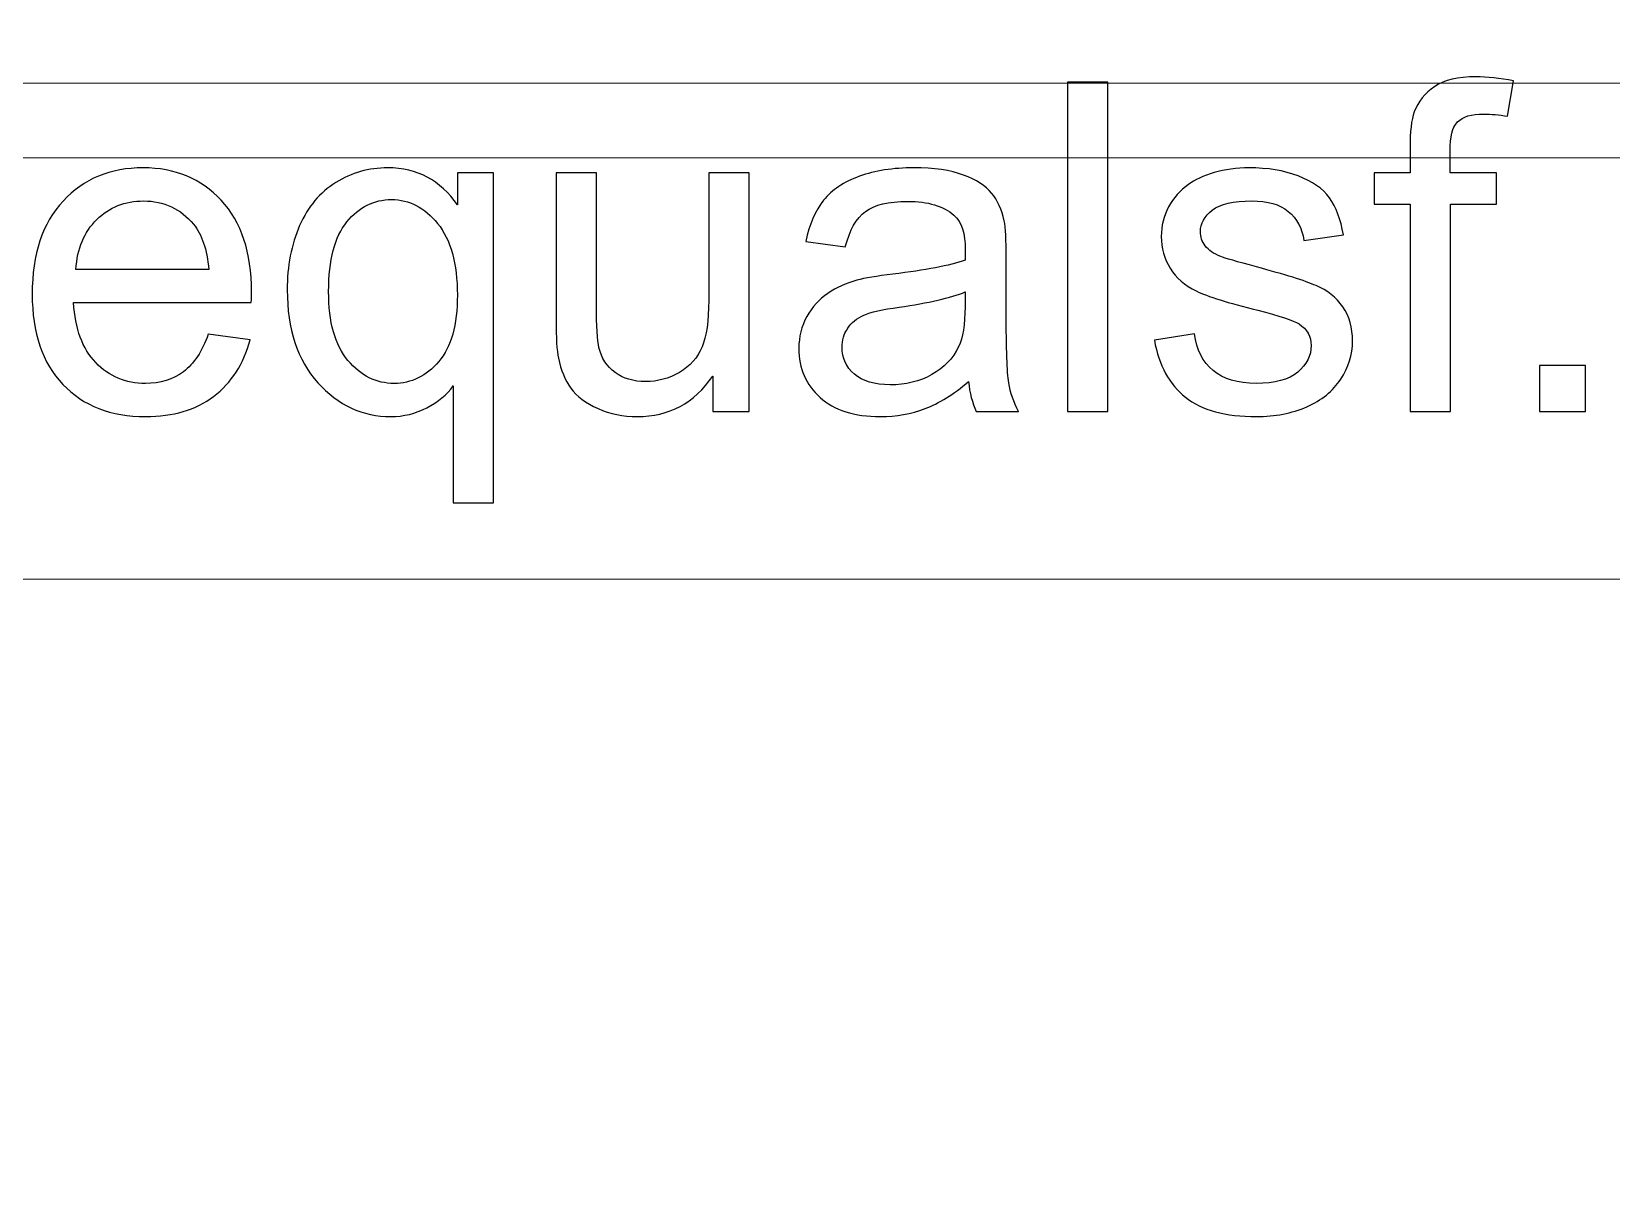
# Model space of a CAD drawing. Header units: centimetres. Extents: x -29.7 to 21.6, y -14.4 to 13.7.
# Drawn here: x -25.608 to -24.443, y -3.909 to -3.047 of the extents above; entities that cross this region are included whole.
import ezdxf

# ---------------------------------------------------------------- set-up
doc = ezdxf.new("R2010")
doc.units = ezdxf.units.CM
doc.header["$MEASUREMENT"] = 0
doc.layers.add('Layer 1', color=7, linetype='Continuous')

msp = doc.modelspace()

# ---------------------------------------------------------------- linework, layer by layer
at = {"layer": 'Layer 1', "color": 1, "lineweight": 9}
for points, knots in [([(-29.70796, -4.44965), (-29.70796, -4.44965), (-29.70796, -0.46166), (-29.70796, -0.46166), (-29.70796, -0.46166), (-29.70796, -0.46166), (-19.73801, -0.46166), (-19.73801, -0.46166), (-19.73801, -0.46166), (-19.73801, -0.46166), (-19.73801, -4.44965), (-19.73801, -4.44965)], [0, 0, 0, 0, 0.25, 0.25, 0.25, 0.25, 0.5, 0.5, 0.5, 0.5, 1, 1, 1, 1]), ([(-22.31589, -3.14012), (-22.31589, -3.14012), (-26.79153, -3.14012), (-26.79153, -3.14012), (-26.79153, -3.14012), (-26.79153, -3.14012), (-26.79153, -2.51611), (-26.79153, -2.51611), (-26.79153, -2.51611), (-26.79153, -2.51611), (-22.31589, -2.51611), (-22.31589, -2.51611), (-22.31589, -2.51611), (-22.31589, -2.51611), (-22.31589, -3.14012), (-22.31589, -3.14012)], [0, 0, 0, 0, 0.2, 0.2, 0.2, 0.2, 0.4, 0.4, 0.4, 0.4, 0.6, 0.6, 0.6, 0.6, 1, 1, 1, 1]), ([(-22.31589, -3.14012), (-22.31589, -3.14012), (-26.79153, -3.14012), (-26.79153, -3.14012), (-26.79153, -3.14012), (-26.79153, -3.14012), (-26.79153, -2.51611), (-26.79153, -2.51611), (-26.79153, -2.51611), (-26.79153, -2.51611), (-22.31589, -2.51611), (-22.31589, -2.51611), (-22.31589, -2.51611), (-22.31589, -2.51611), (-22.31589, -3.14012), (-22.31589, -3.14012)], [0, 0, 0, 0, 0.2, 0.2, 0.2, 0.2, 0.4, 0.4, 0.4, 0.4, 0.6, 0.6, 0.6, 0.6, 1, 1, 1, 1]), ([(-23.73251, -3.45088), (-23.73251, -3.45088), (-25.71402, -3.45088), (-25.71402, -3.45088), (-25.71402, -3.45088), (-25.71402, -3.45088), (-25.71402, -3.08514), (-25.71402, -3.08514), (-25.71402, -3.08514), (-25.71402, -3.08514), (-23.73251, -3.08514), (-23.73251, -3.08514), (-23.73251, -3.08514), (-23.73251, -3.08514), (-23.73251, -3.45088), (-23.73251, -3.45088)], [0, 0, 0, 0, 0.2, 0.2, 0.2, 0.2, 0.4, 0.4, 0.4, 0.4, 0.6, 0.6, 0.6, 0.6, 1, 1, 1, 1]), ([(-23.73251, -3.45088), (-23.73251, -3.45088), (-25.71402, -3.45088), (-25.71402, -3.45088), (-25.71402, -3.45088), (-25.71402, -3.45088), (-25.71402, -3.08514), (-25.71402, -3.08514), (-25.71402, -3.08514), (-25.71402, -3.08514), (-23.73251, -3.08514), (-23.73251, -3.08514), (-23.73251, -3.08514), (-23.73251, -3.08514), (-23.73251, -3.45088), (-23.73251, -3.45088)], [0, 0, 0, 0, 0.2, 0.2, 0.2, 0.2, 0.4, 0.4, 0.4, 0.4, 0.6, 0.6, 0.6, 0.6, 1, 1, 1, 1]), ([(-24.84402, -3.32715), (-24.84402, -3.32715), (-24.84402, -3.08444), (-24.84402, -3.08444), (-24.84402, -3.08444), (-24.84402, -3.08444), (-24.81419, -3.08444), (-24.81419, -3.08444), (-24.81419, -3.08444), (-24.81419, -3.08444), (-24.81419, -3.32715), (-24.81419, -3.32715), (-24.81419, -3.32715), (-24.81419, -3.32715), (-24.84402, -3.32715), (-24.84402, -3.32715)], [0, 0, 0, 0, 0.2, 0.2, 0.2, 0.2, 0.4, 0.4, 0.4, 0.4, 0.6, 0.6, 0.6, 0.6, 1, 1, 1, 1]), ([(-24.59142, -3.32715), (-24.59142, -3.32715), (-24.59142, -3.17427), (-24.59142, -3.17427), (-24.59142, -3.17427), (-24.59142, -3.17427), (-24.61786, -3.17427), (-24.61786, -3.17427), (-24.61786, -3.17427), (-24.61786, -3.17427), (-24.61786, -3.15122), (-24.61786, -3.15122), (-24.61786, -3.15122), (-24.61786, -3.15122), (-24.59142, -3.15122), (-24.59142, -3.15122), (-24.59142, -3.15122), (-24.59142, -3.15122), (-24.59142, -3.13258), (-24.59142, -3.13258), (-24.59142, -3.13258), (-24.59142, -3.12077), (-24.5904, -3.11201), (-24.58831, -3.1063), (-24.58831, -3.1063), (-24.58543, -3.09862), (-24.58046, -3.09235), (-24.57323, -3.08755), (-24.57323, -3.08755), (-24.56605, -3.08275), (-24.55594, -3.08037), (-24.54294, -3.08037), (-24.54294, -3.08037), (-24.53453, -3.08037), (-24.52526, -3.08139), (-24.51509, -3.08337), (-24.51509, -3.08337), (-24.51509, -3.08337), (-24.51955, -3.10947), (-24.51955, -3.10947), (-24.51955, -3.10947), (-24.52577, -3.10839), (-24.53159, -3.10783), (-24.53713, -3.10783), (-24.53713, -3.10783), (-24.54616, -3.10783), (-24.55255, -3.10975), (-24.55633, -3.11359), (-24.55633, -3.11359), (-24.56006, -3.11743), (-24.56193, -3.12461), (-24.56193, -3.13512), (-24.56193, -3.13512), (-24.56193, -3.13512), (-24.56193, -3.15122), (-24.56193, -3.15122), (-24.56193, -3.15122), (-24.56193, -3.15122), (-24.52769, -3.15122), (-24.52769, -3.15122), (-24.52769, -3.15122), (-24.52769, -3.15122), (-24.52769, -3.17427), (-24.52769, -3.17427), (-24.52769, -3.17427), (-24.52769, -3.17427), (-24.56159, -3.17427), (-24.56159, -3.17427), (-24.56159, -3.17427), (-24.56159, -3.17427), (-24.56159, -3.32715), (-24.56159, -3.32715), (-24.56159, -3.32715), (-24.56159, -3.32715), (-24.59142, -3.32715), (-24.59142, -3.32715)], [0, 0, 0, 0, 0.05, 0.05, 0.05, 0.05, 0.1, 0.1, 0.1, 0.1, 0.15, 0.15, 0.15, 0.15, 0.2, 0.2, 0.2, 0.2, 0.25, 0.25, 0.25, 0.25, 0.3, 0.3, 0.3, 0.3, 0.35, 0.35, 0.35, 0.35, 0.4, 0.4, 0.4, 0.4, 0.45, 0.45, 0.45, 0.45, 0.5, 0.5, 0.5, 0.5, 0.55, 0.55, 0.55, 0.55, 0.6, 0.6, 0.6, 0.6, 0.65, 0.65, 0.65, 0.65, 0.7, 0.7, 0.7, 0.7, 0.75, 0.75, 0.75, 0.75, 0.8, 0.8, 0.8, 0.8, 0.85, 0.85, 0.85, 0.85, 0.9, 0.9, 0.9, 0.9, 1, 1, 1, 1]), ([(-25.47746, -3.2702), (-25.47746, -3.2702), (-25.44661, -3.27427), (-25.44661, -3.27427), (-25.44661, -3.27427), (-25.45141, -3.29218), (-25.4604, -3.30613), (-25.4735, -3.31602), (-25.4735, -3.31602), (-25.48661, -3.32591), (-25.50333, -3.33088), (-25.52373, -3.33088), (-25.52373, -3.33088), (-25.54938, -3.33088), (-25.56972, -3.32297), (-25.58475, -3.30715), (-25.58475, -3.30715), (-25.59977, -3.29139), (-25.60729, -3.26918), (-25.60729, -3.24065), (-25.60729, -3.24065), (-25.60729, -3.21116), (-25.59972, -3.18822), (-25.58452, -3.17195), (-25.58452, -3.17195), (-25.56932, -3.15563), (-25.5496, -3.14749), (-25.52537, -3.14749), (-25.52537, -3.14749), (-25.50192, -3.14749), (-25.48277, -3.15546), (-25.46791, -3.17145), (-25.46791, -3.17145), (-25.45305, -3.18743), (-25.44559, -3.20992), (-25.44559, -3.2389), (-25.44559, -3.2389), (-25.44559, -3.24065), (-25.44565, -3.24331), (-25.44576, -3.24681), (-25.44576, -3.24681), (-25.44576, -3.24681), (-25.57678, -3.24681), (-25.57678, -3.24681), (-25.57678, -3.24681), (-25.57565, -3.26608), (-25.57023, -3.28088), (-25.5604, -3.29111), (-25.5604, -3.29111), (-25.55062, -3.30133), (-25.53836, -3.30647), (-25.52373, -3.30647), (-25.52373, -3.30647), (-25.51283, -3.30647), (-25.5035, -3.30359), (-25.49582, -3.29783), (-25.49582, -3.29783), (-25.48808, -3.29207), (-25.48198, -3.28286), (-25.47746, -3.2702)], [0, 0, 0, 0, 0.0625, 0.0625, 0.0625, 0.0625, 0.125, 0.125, 0.125, 0.125, 0.1875, 0.1875, 0.1875, 0.1875, 0.25, 0.25, 0.25, 0.25, 0.3125, 0.3125, 0.3125, 0.3125, 0.375, 0.375, 0.375, 0.375, 0.4375, 0.4375, 0.4375, 0.4375, 0.5, 0.5, 0.5, 0.5, 0.5625, 0.5625, 0.5625, 0.5625, 0.625, 0.625, 0.625, 0.625, 0.6875, 0.6875, 0.6875, 0.6875, 0.75, 0.75, 0.75, 0.75, 0.8125, 0.8125, 0.8125, 0.8125, 0.875, 0.875, 0.875, 0.875, 1, 1, 1, 1]), ([(-25.29689, -3.39461), (-25.29689, -3.39461), (-25.29689, -3.30828), (-25.29689, -3.30828), (-25.29689, -3.30828), (-25.30153, -3.31478), (-25.30802, -3.32014), (-25.31633, -3.32444), (-25.31633, -3.32444), (-25.32463, -3.32873), (-25.3335, -3.33088), (-25.34288, -3.33088), (-25.34288, -3.33088), (-25.36373, -3.33088), (-25.38164, -3.32257), (-25.39672, -3.30591), (-25.39672, -3.30591), (-25.41175, -3.2893), (-25.41927, -3.26647), (-25.41927, -3.23755), (-25.41927, -3.23755), (-25.41927, -3.21992), (-25.41622, -3.2041), (-25.41011, -3.19009), (-25.41011, -3.19009), (-25.40396, -3.17613), (-25.39509, -3.16551), (-25.38345, -3.15834), (-25.38345, -3.15834), (-25.37181, -3.15111), (-25.35904, -3.14749), (-25.34514, -3.14749), (-25.34514, -3.14749), (-25.32339, -3.14749), (-25.30633, -3.15659), (-25.29384, -3.17483), (-25.29384, -3.17483), (-25.29384, -3.17483), (-25.29384, -3.15122), (-25.29384, -3.15122), (-25.29384, -3.15122), (-25.29384, -3.15122), (-25.26706, -3.15122), (-25.26706, -3.15122), (-25.26706, -3.15122), (-25.26706, -3.15122), (-25.26706, -3.39461), (-25.26706, -3.39461), (-25.26706, -3.39461), (-25.26706, -3.39461), (-25.29689, -3.39461), (-25.29689, -3.39461)], [0, 0, 0, 0, 0.0714286, 0.0714286, 0.0714286, 0.0714286, 0.1428571, 0.1428571, 0.1428571, 0.1428571, 0.2142857, 0.2142857, 0.2142857, 0.2142857, 0.2857143, 0.2857143, 0.2857143, 0.2857143, 0.3571429, 0.3571429, 0.3571429, 0.3571429, 0.4285714, 0.4285714, 0.4285714, 0.4285714, 0.5, 0.5, 0.5, 0.5, 0.5714286, 0.5714286, 0.5714286, 0.5714286, 0.6428571, 0.6428571, 0.6428571, 0.6428571, 0.7142857, 0.7142857, 0.7142857, 0.7142857, 0.7857143, 0.7857143, 0.7857143, 0.7857143, 0.8571429, 0.8571429, 0.8571429, 0.8571429, 1, 1, 1, 1]), ([(-25.10548, -3.32715), (-25.10548, -3.32715), (-25.10548, -3.30099), (-25.10548, -3.30099), (-25.10548, -3.30099), (-25.11916, -3.32094), (-25.13769, -3.33088), (-25.16113, -3.33088), (-25.16113, -3.33088), (-25.17147, -3.33088), (-25.18113, -3.3289), (-25.19012, -3.32495), (-25.19012, -3.32495), (-25.1991, -3.32094), (-25.20576, -3.31596), (-25.21011, -3.30998), (-25.21011, -3.30998), (-25.21447, -3.30393), (-25.21752, -3.29659), (-25.21927, -3.28788), (-25.21927, -3.28788), (-25.22045, -3.28201), (-25.22108, -3.27274), (-25.22108, -3.26009), (-25.22108, -3.26009), (-25.22108, -3.26009), (-25.22108, -3.15122), (-25.22108, -3.15122), (-25.22108, -3.15122), (-25.22108, -3.15122), (-25.19125, -3.15122), (-25.19125, -3.15122), (-25.19125, -3.15122), (-25.19125, -3.15122), (-25.19125, -3.24856), (-25.19125, -3.24856), (-25.19125, -3.24856), (-25.19125, -3.2641), (-25.19062, -3.27461), (-25.18944, -3.27998), (-25.18944, -3.27998), (-25.18757, -3.28783), (-25.18362, -3.29393), (-25.17752, -3.29839), (-25.17752, -3.29839), (-25.17147, -3.30286), (-25.16401, -3.30512), (-25.15509, -3.30512), (-25.15509, -3.30512), (-25.14616, -3.30512), (-25.1378, -3.30286), (-25.13, -3.29828), (-25.13, -3.29828), (-25.12221, -3.2937), (-25.11667, -3.28743), (-25.11339, -3.27958), (-25.11339, -3.27958), (-25.11017, -3.27173), (-25.10853, -3.26026), (-25.10853, -3.24529), (-25.10853, -3.24529), (-25.10853, -3.24529), (-25.10853, -3.15122), (-25.10853, -3.15122), (-25.10853, -3.15122), (-25.10853, -3.15122), (-25.0787, -3.15122), (-25.0787, -3.15122), (-25.0787, -3.15122), (-25.0787, -3.15122), (-25.0787, -3.32715), (-25.0787, -3.32715), (-25.0787, -3.32715), (-25.0787, -3.32715), (-25.10548, -3.32715), (-25.10548, -3.32715)], [0, 0, 0, 0, 0.05, 0.05, 0.05, 0.05, 0.1, 0.1, 0.1, 0.1, 0.15, 0.15, 0.15, 0.15, 0.2, 0.2, 0.2, 0.2, 0.25, 0.25, 0.25, 0.25, 0.3, 0.3, 0.3, 0.3, 0.35, 0.35, 0.35, 0.35, 0.4, 0.4, 0.4, 0.4, 0.45, 0.45, 0.45, 0.45, 0.5, 0.5, 0.5, 0.5, 0.55, 0.55, 0.55, 0.55, 0.6, 0.6, 0.6, 0.6, 0.65, 0.65, 0.65, 0.65, 0.7, 0.7, 0.7, 0.7, 0.75, 0.75, 0.75, 0.75, 0.8, 0.8, 0.8, 0.8, 0.85, 0.85, 0.85, 0.85, 0.9, 0.9, 0.9, 0.9, 1, 1, 1, 1]), ([(-24.91695, -3.30512), (-24.92803, -3.31455), (-24.9387, -3.32116), (-24.94893, -3.32506), (-24.94893, -3.32506), (-24.95916, -3.32896), (-24.97012, -3.33088), (-24.98187, -3.33088), (-24.98187, -3.33088), (-25.00119, -3.33088), (-25.01605, -3.32619), (-25.02644, -3.31675), (-25.02644, -3.31675), (-25.03684, -3.30738), (-25.04204, -3.29534), (-25.04204, -3.28071), (-25.04204, -3.28071), (-25.04204, -3.27212), (-25.04006, -3.26427), (-25.03616, -3.25715), (-25.03616, -3.25715), (-25.03221, -3.25003), (-25.02707, -3.24438), (-25.02074, -3.24009), (-25.02074, -3.24009), (-25.01435, -3.23579), (-25.00723, -3.23252), (-24.99927, -3.23031), (-24.99927, -3.23031), (-24.99339, -3.22879), (-24.98452, -3.22732), (-24.97272, -3.22585), (-24.97272, -3.22585), (-24.94865, -3.22303), (-24.93085, -3.21958), (-24.9195, -3.21563), (-24.9195, -3.21563), (-24.91938, -3.21156), (-24.91933, -3.20896), (-24.91933, -3.20789), (-24.91933, -3.20789), (-24.91933, -3.1958), (-24.92215, -3.18726), (-24.9278, -3.18229), (-24.9278, -3.18229), (-24.93543, -3.17557), (-24.94678, -3.17224), (-24.96181, -3.17224), (-24.96181, -3.17224), (-24.97588, -3.17224), (-24.98627, -3.17472), (-24.99294, -3.17964), (-24.99294, -3.17964), (-24.99966, -3.18455), (-25.00458, -3.19325), (-25.0078, -3.2058), (-25.0078, -3.2058), (-25.0078, -3.2058), (-25.03695, -3.20173), (-25.03695, -3.20173), (-25.03695, -3.20173), (-25.0343, -3.18924), (-25.02995, -3.17913), (-25.02384, -3.17145), (-25.02384, -3.17145), (-25.01774, -3.16376), (-25.00893, -3.15789), (-24.9974, -3.15371), (-24.9974, -3.15371), (-24.98594, -3.14958), (-24.97255, -3.14749), (-24.9574, -3.14749), (-24.9574, -3.14749), (-24.94238, -3.14749), (-24.93012, -3.14924), (-24.92068, -3.1528), (-24.92068, -3.1528), (-24.9113, -3.15636), (-24.90435, -3.16077), (-24.89995, -3.16613), (-24.89995, -3.16613), (-24.89554, -3.1715), (-24.89243, -3.17828), (-24.89063, -3.18647), (-24.89063, -3.18647), (-24.88967, -3.19156), (-24.88916, -3.20071), (-24.88916, -3.21387), (-24.88916, -3.21387), (-24.88916, -3.21387), (-24.88916, -3.25342), (-24.88916, -3.25342), (-24.88916, -3.25342), (-24.88916, -3.28105), (-24.88854, -3.29851), (-24.88729, -3.30591), (-24.88729, -3.30591), (-24.88611, -3.31331), (-24.88362, -3.32037), (-24.88, -3.32715), (-24.88, -3.32715), (-24.88, -3.32715), (-24.91119, -3.32715), (-24.91119, -3.32715), (-24.91119, -3.32715), (-24.91418, -3.32088), (-24.91611, -3.31353), (-24.91695, -3.30512)], [0, 0, 0, 0, 0.0357143, 0.0357143, 0.0357143, 0.0357143, 0.0714286, 0.0714286, 0.0714286, 0.0714286, 0.1071429, 0.1071429, 0.1071429, 0.1071429, 0.1428571, 0.1428571, 0.1428571, 0.1428571, 0.1785714, 0.1785714, 0.1785714, 0.1785714, 0.2142857, 0.2142857, 0.2142857, 0.2142857, 0.25, 0.25, 0.25, 0.25, 0.2857143, 0.2857143, 0.2857143, 0.2857143, 0.3214286, 0.3214286, 0.3214286, 0.3214286, 0.3571429, 0.3571429, 0.3571429, 0.3571429, 0.3928571, 0.3928571, 0.3928571, 0.3928571, 0.4285714, 0.4285714, 0.4285714, 0.4285714, 0.4642857, 0.4642857, 0.4642857, 0.4642857, 0.5, 0.5, 0.5, 0.5, 0.5357143, 0.5357143, 0.5357143, 0.5357143, 0.5714286, 0.5714286, 0.5714286, 0.5714286, 0.6071429, 0.6071429, 0.6071429, 0.6071429, 0.6428571, 0.6428571, 0.6428571, 0.6428571, 0.6785714, 0.6785714, 0.6785714, 0.6785714, 0.7142857, 0.7142857, 0.7142857, 0.7142857, 0.75, 0.75, 0.75, 0.75, 0.7857143, 0.7857143, 0.7857143, 0.7857143, 0.8214286, 0.8214286, 0.8214286, 0.8214286, 0.8571429, 0.8571429, 0.8571429, 0.8571429, 0.8928571, 0.8928571, 0.8928571, 0.8928571, 0.9285714, 0.9285714, 0.9285714, 0.9285714, 1, 1, 1, 1]), ([(-24.77989, -3.27461), (-24.77989, -3.27461), (-24.7504, -3.26986), (-24.7504, -3.26986), (-24.7504, -3.26986), (-24.74876, -3.28167), (-24.74413, -3.29071), (-24.73656, -3.29704), (-24.73656, -3.29704), (-24.72899, -3.30331), (-24.71837, -3.30647), (-24.70481, -3.30647), (-24.70481, -3.30647), (-24.69108, -3.30647), (-24.68091, -3.3037), (-24.67424, -3.29811), (-24.67424, -3.29811), (-24.66763, -3.29257), (-24.6643, -3.28602), (-24.6643, -3.27851), (-24.6643, -3.27851), (-24.6643, -3.27178), (-24.66729, -3.26647), (-24.67323, -3.26263), (-24.67323, -3.26263), (-24.67741, -3.25998), (-24.68758, -3.25664), (-24.70373, -3.25252), (-24.70373, -3.25252), (-24.72554, -3.24704), (-24.74063, -3.24229), (-24.7491, -3.23828), (-24.7491, -3.23828), (-24.75752, -3.23421), (-24.7639, -3.22868), (-24.76825, -3.22156), (-24.76825, -3.22156), (-24.7726, -3.2145), (-24.77481, -3.20664), (-24.77481, -3.19806), (-24.77481, -3.19806), (-24.77481, -3.1902), (-24.773, -3.18297), (-24.76944, -3.1763), (-24.76944, -3.1763), (-24.76582, -3.16964), (-24.76097, -3.1641), (-24.75481, -3.15969), (-24.75481, -3.15969), (-24.75017, -3.1563), (-24.74385, -3.15342), (-24.73588, -3.15105), (-24.73588, -3.15105), (-24.72786, -3.14868), (-24.71933, -3.14749), (-24.71017, -3.14749), (-24.71017, -3.14749), (-24.69639, -3.14749), (-24.6843, -3.14947), (-24.6739, -3.15348), (-24.6739, -3.15348), (-24.66345, -3.15743), (-24.65577, -3.16286), (-24.6508, -3.16964), (-24.6508, -3.16964), (-24.64588, -3.17647), (-24.64244, -3.18557), (-24.64057, -3.19698), (-24.64057, -3.19698), (-24.64057, -3.19698), (-24.66972, -3.20105), (-24.66972, -3.20105), (-24.66972, -3.20105), (-24.67102, -3.1919), (-24.67486, -3.18472), (-24.68119, -3.17958), (-24.68119, -3.17958), (-24.68752, -3.17444), (-24.69645, -3.1719), (-24.70803, -3.1719), (-24.70803, -3.1719), (-24.72164, -3.1719), (-24.73142, -3.17416), (-24.73724, -3.17868), (-24.73724, -3.17868), (-24.74306, -3.1832), (-24.74599, -3.18851), (-24.74599, -3.19455), (-24.74599, -3.19455), (-24.74599, -3.19839), (-24.74481, -3.2019), (-24.74238, -3.205), (-24.74238, -3.205), (-24.73995, -3.20817), (-24.73616, -3.21082), (-24.73097, -3.21291), (-24.73097, -3.21291), (-24.72797, -3.21404), (-24.71927, -3.21659), (-24.70469, -3.22054), (-24.70469, -3.22054), (-24.68368, -3.22613), (-24.66899, -3.23077), (-24.66063, -3.23433), (-24.66063, -3.23433), (-24.65227, -3.23789), (-24.64571, -3.24314), (-24.64097, -3.24992), (-24.64097, -3.24992), (-24.63616, -3.25676), (-24.63379, -3.26523), (-24.63379, -3.2754), (-24.63379, -3.2754), (-24.63379, -3.28529), (-24.63667, -3.29461), (-24.64249, -3.30336), (-24.64249, -3.30336), (-24.64831, -3.31212), (-24.65667, -3.3189), (-24.66758, -3.3237), (-24.66758, -3.3237), (-24.67854, -3.32851), (-24.69091, -3.33088), (-24.70469, -3.33088), (-24.70469, -3.33088), (-24.72752, -3.33088), (-24.74498, -3.32613), (-24.75695, -3.3167), (-24.75695, -3.3167), (-24.76893, -3.30721), (-24.77656, -3.2932), (-24.77989, -3.27461)], [0, 0, 0, 0, 0.0294118, 0.0294118, 0.0294118, 0.0294118, 0.0588235, 0.0588235, 0.0588235, 0.0588235, 0.0882353, 0.0882353, 0.0882353, 0.0882353, 0.1176471, 0.1176471, 0.1176471, 0.1176471, 0.1470588, 0.1470588, 0.1470588, 0.1470588, 0.1764706, 0.1764706, 0.1764706, 0.1764706, 0.2058824, 0.2058824, 0.2058824, 0.2058824, 0.2352941, 0.2352941, 0.2352941, 0.2352941, 0.2647059, 0.2647059, 0.2647059, 0.2647059, 0.2941176, 0.2941176, 0.2941176, 0.2941176, 0.3235294, 0.3235294, 0.3235294, 0.3235294, 0.3529412, 0.3529412, 0.3529412, 0.3529412, 0.3823529, 0.3823529, 0.3823529, 0.3823529, 0.4117647, 0.4117647, 0.4117647, 0.4117647, 0.4411765, 0.4411765, 0.4411765, 0.4411765, 0.4705882, 0.4705882, 0.4705882, 0.4705882, 0.5, 0.5, 0.5, 0.5, 0.5294118, 0.5294118, 0.5294118, 0.5294118, 0.5588235, 0.5588235, 0.5588235, 0.5588235, 0.5882353, 0.5882353, 0.5882353, 0.5882353, 0.6176471, 0.6176471, 0.6176471, 0.6176471, 0.6470588, 0.6470588, 0.6470588, 0.6470588, 0.6764706, 0.6764706, 0.6764706, 0.6764706, 0.7058824, 0.7058824, 0.7058824, 0.7058824, 0.7352941, 0.7352941, 0.7352941, 0.7352941, 0.7647059, 0.7647059, 0.7647059, 0.7647059, 0.7941176, 0.7941176, 0.7941176, 0.7941176, 0.8235294, 0.8235294, 0.8235294, 0.8235294, 0.8529412, 0.8529412, 0.8529412, 0.8529412, 0.8823529, 0.8823529, 0.8823529, 0.8823529, 0.9117647, 0.9117647, 0.9117647, 0.9117647, 0.9411765, 0.9411765, 0.9411765, 0.9411765, 1, 1, 1, 1]), ([(-25.57508, -3.22241), (-25.57508, -3.22241), (-25.47712, -3.22241), (-25.47712, -3.22241), (-25.47712, -3.22241), (-25.47842, -3.2076), (-25.4822, -3.19653), (-25.48836, -3.18913), (-25.48836, -3.18913), (-25.4978, -3.17766), (-25.51011, -3.1719), (-25.5252, -3.1719), (-25.5252, -3.1719), (-25.53887, -3.1719), (-25.55034, -3.17647), (-25.55966, -3.18563), (-25.55966, -3.18563), (-25.56893, -3.19478), (-25.57407, -3.20704), (-25.57508, -3.22241)], [0, 0, 0, 0, 0.1666667, 0.1666667, 0.1666667, 0.1666667, 0.3333333, 0.3333333, 0.3333333, 0.3333333, 0.5, 0.5, 0.5, 0.5, 0.6666667, 0.6666667, 0.6666667, 0.6666667, 1, 1, 1, 1]), ([(-25.38876, -3.23868), (-25.38876, -3.26127), (-25.38401, -3.27822), (-25.37452, -3.28952), (-25.37452, -3.28952), (-25.36503, -3.30082), (-25.35367, -3.30647), (-25.3404, -3.30647), (-25.3404, -3.30647), (-25.32769, -3.30647), (-25.31678, -3.30111), (-25.30757, -3.29037), (-25.30757, -3.29037), (-25.29842, -3.27958), (-25.29384, -3.26325), (-25.29384, -3.24133), (-25.29384, -3.24133), (-25.29384, -3.21794), (-25.2987, -3.20037), (-25.30836, -3.18856), (-25.30836, -3.18856), (-25.31802, -3.17676), (-25.32932, -3.17088), (-25.34237, -3.17088), (-25.34237, -3.17088), (-25.35531, -3.17088), (-25.36627, -3.17636), (-25.37526, -3.18732), (-25.37526, -3.18732), (-25.38424, -3.19828), (-25.38876, -3.2154), (-25.38876, -3.23868)], [0, 0, 0, 0, 0.1111111, 0.1111111, 0.1111111, 0.1111111, 0.2222222, 0.2222222, 0.2222222, 0.2222222, 0.3333333, 0.3333333, 0.3333333, 0.3333333, 0.4444444, 0.4444444, 0.4444444, 0.4444444, 0.5555556, 0.5555556, 0.5555556, 0.5555556, 0.6666667, 0.6666667, 0.6666667, 0.6666667, 0.7777778, 0.7777778, 0.7777778, 0.7777778, 1, 1, 1, 1]), ([(-24.91933, -3.23902), (-24.93017, -3.24342), (-24.94644, -3.24715), (-24.96814, -3.2502), (-24.96814, -3.2502), (-24.98046, -3.25195), (-24.98916, -3.25393), (-24.99424, -3.25613), (-24.99424, -3.25613), (-24.99933, -3.25834), (-25.00322, -3.26156), (-25.00599, -3.26574), (-25.00599, -3.26574), (-25.00876, -3.26998), (-25.01017, -3.27466), (-25.01017, -3.27986), (-25.01017, -3.27986), (-25.01017, -3.28772), (-25.00718, -3.29433), (-25.00113, -3.29958), (-25.00113, -3.29958), (-24.99509, -3.30483), (-24.98627, -3.30749), (-24.97469, -3.30749), (-24.97469, -3.30749), (-24.96322, -3.30749), (-24.953, -3.305), (-24.94402, -3.29998), (-24.94402, -3.29998), (-24.93509, -3.295), (-24.92848, -3.28817), (-24.9243, -3.27952), (-24.9243, -3.27952), (-24.92108, -3.2728), (-24.9195, -3.26291), (-24.9195, -3.24986), (-24.9195, -3.24986), (-24.9195, -3.24986), (-24.91933, -3.23902), (-24.91933, -3.23902)], [0, 0, 0, 0, 0.0909091, 0.0909091, 0.0909091, 0.0909091, 0.1818182, 0.1818182, 0.1818182, 0.1818182, 0.2727273, 0.2727273, 0.2727273, 0.2727273, 0.3636364, 0.3636364, 0.3636364, 0.3636364, 0.4545455, 0.4545455, 0.4545455, 0.4545455, 0.5454545, 0.5454545, 0.5454545, 0.5454545, 0.6363636, 0.6363636, 0.6363636, 0.6363636, 0.7272727, 0.7272727, 0.7272727, 0.7272727, 0.8181818, 0.8181818, 0.8181818, 0.8181818, 1, 1, 1, 1]), ([(-24.49588, -3.32715), (-24.49588, -3.32715), (-24.49588, -3.29325), (-24.49588, -3.29325), (-24.49588, -3.29325), (-24.49588, -3.29325), (-24.46198, -3.29325), (-24.46198, -3.29325), (-24.46198, -3.29325), (-24.46198, -3.29325), (-24.46198, -3.32715), (-24.46198, -3.32715), (-24.46198, -3.32715), (-24.46198, -3.32715), (-24.49588, -3.32715), (-24.49588, -3.32715)], [0, 0, 0, 0, 0.2, 0.2, 0.2, 0.2, 0.4, 0.4, 0.4, 0.4, 0.6, 0.6, 0.6, 0.6, 1, 1, 1, 1])]:
    msp.add_open_spline(points, degree=3, knots=knots, dxfattribs=at)
at = {"layer": 'Layer 1', "color": 250}
for points, knots in [([(-24.84402, -3.32715), (-24.84402, -3.32715), (-24.84402, -3.08444), (-24.84402, -3.08444), (-24.84402, -3.08444), (-24.84402, -3.08444), (-24.81419, -3.08444), (-24.81419, -3.08444), (-24.81419, -3.08444), (-24.81419, -3.08444), (-24.81419, -3.32715), (-24.81419, -3.32715), (-24.81419, -3.32715), (-24.81419, -3.32715), (-24.84402, -3.32715), (-24.84402, -3.32715)], [0, 0, 0, 0, 0.2, 0.2, 0.2, 0.2, 0.4, 0.4, 0.4, 0.4, 0.6, 0.6, 0.6, 0.6, 1, 1, 1, 1]), ([(-24.59142, -3.32715), (-24.59142, -3.32715), (-24.59142, -3.17427), (-24.59142, -3.17427), (-24.59142, -3.17427), (-24.59142, -3.17427), (-24.61786, -3.17427), (-24.61786, -3.17427), (-24.61786, -3.17427), (-24.61786, -3.17427), (-24.61786, -3.15122), (-24.61786, -3.15122), (-24.61786, -3.15122), (-24.61786, -3.15122), (-24.59142, -3.15122), (-24.59142, -3.15122), (-24.59142, -3.15122), (-24.59142, -3.15122), (-24.59142, -3.13258), (-24.59142, -3.13258), (-24.59142, -3.13258), (-24.59142, -3.12077), (-24.5904, -3.11201), (-24.58831, -3.1063), (-24.58831, -3.1063), (-24.58543, -3.09862), (-24.58046, -3.09235), (-24.57323, -3.08755), (-24.57323, -3.08755), (-24.56605, -3.08275), (-24.55594, -3.08037), (-24.54294, -3.08037), (-24.54294, -3.08037), (-24.53453, -3.08037), (-24.52526, -3.08139), (-24.51509, -3.08337), (-24.51509, -3.08337), (-24.51509, -3.08337), (-24.51955, -3.10947), (-24.51955, -3.10947), (-24.51955, -3.10947), (-24.52577, -3.10839), (-24.53159, -3.10783), (-24.53713, -3.10783), (-24.53713, -3.10783), (-24.54616, -3.10783), (-24.55255, -3.10975), (-24.55633, -3.11359), (-24.55633, -3.11359), (-24.56006, -3.11743), (-24.56193, -3.12461), (-24.56193, -3.13512), (-24.56193, -3.13512), (-24.56193, -3.13512), (-24.56193, -3.15122), (-24.56193, -3.15122), (-24.56193, -3.15122), (-24.56193, -3.15122), (-24.52769, -3.15122), (-24.52769, -3.15122), (-24.52769, -3.15122), (-24.52769, -3.15122), (-24.52769, -3.17427), (-24.52769, -3.17427), (-24.52769, -3.17427), (-24.52769, -3.17427), (-24.56159, -3.17427), (-24.56159, -3.17427), (-24.56159, -3.17427), (-24.56159, -3.17427), (-24.56159, -3.32715), (-24.56159, -3.32715), (-24.56159, -3.32715), (-24.56159, -3.32715), (-24.59142, -3.32715), (-24.59142, -3.32715)], [0, 0, 0, 0, 0.05, 0.05, 0.05, 0.05, 0.1, 0.1, 0.1, 0.1, 0.15, 0.15, 0.15, 0.15, 0.2, 0.2, 0.2, 0.2, 0.25, 0.25, 0.25, 0.25, 0.3, 0.3, 0.3, 0.3, 0.35, 0.35, 0.35, 0.35, 0.4, 0.4, 0.4, 0.4, 0.45, 0.45, 0.45, 0.45, 0.5, 0.5, 0.5, 0.5, 0.55, 0.55, 0.55, 0.55, 0.6, 0.6, 0.6, 0.6, 0.65, 0.65, 0.65, 0.65, 0.7, 0.7, 0.7, 0.7, 0.75, 0.75, 0.75, 0.75, 0.8, 0.8, 0.8, 0.8, 0.85, 0.85, 0.85, 0.85, 0.9, 0.9, 0.9, 0.9, 1, 1, 1, 1]), ([(-25.47746, -3.2702), (-25.47746, -3.2702), (-25.44661, -3.27427), (-25.44661, -3.27427), (-25.44661, -3.27427), (-25.45141, -3.29218), (-25.4604, -3.30613), (-25.4735, -3.31602), (-25.4735, -3.31602), (-25.48661, -3.32591), (-25.50333, -3.33088), (-25.52373, -3.33088), (-25.52373, -3.33088), (-25.54938, -3.33088), (-25.56972, -3.32297), (-25.58475, -3.30715), (-25.58475, -3.30715), (-25.59977, -3.29139), (-25.60729, -3.26918), (-25.60729, -3.24065), (-25.60729, -3.24065), (-25.60729, -3.21116), (-25.59972, -3.18822), (-25.58452, -3.17195), (-25.58452, -3.17195), (-25.56932, -3.15563), (-25.5496, -3.14749), (-25.52537, -3.14749), (-25.52537, -3.14749), (-25.50192, -3.14749), (-25.48277, -3.15546), (-25.46791, -3.17145), (-25.46791, -3.17145), (-25.45305, -3.18743), (-25.44559, -3.20992), (-25.44559, -3.2389), (-25.44559, -3.2389), (-25.44559, -3.24065), (-25.44565, -3.24331), (-25.44576, -3.24681), (-25.44576, -3.24681), (-25.44576, -3.24681), (-25.57678, -3.24681), (-25.57678, -3.24681), (-25.57678, -3.24681), (-25.57565, -3.26608), (-25.57023, -3.28088), (-25.5604, -3.29111), (-25.5604, -3.29111), (-25.55062, -3.30133), (-25.53836, -3.30647), (-25.52373, -3.30647), (-25.52373, -3.30647), (-25.51283, -3.30647), (-25.5035, -3.30359), (-25.49582, -3.29783), (-25.49582, -3.29783), (-25.48808, -3.29207), (-25.48198, -3.28286), (-25.47746, -3.2702)], [0, 0, 0, 0, 0.0625, 0.0625, 0.0625, 0.0625, 0.125, 0.125, 0.125, 0.125, 0.1875, 0.1875, 0.1875, 0.1875, 0.25, 0.25, 0.25, 0.25, 0.3125, 0.3125, 0.3125, 0.3125, 0.375, 0.375, 0.375, 0.375, 0.4375, 0.4375, 0.4375, 0.4375, 0.5, 0.5, 0.5, 0.5, 0.5625, 0.5625, 0.5625, 0.5625, 0.625, 0.625, 0.625, 0.625, 0.6875, 0.6875, 0.6875, 0.6875, 0.75, 0.75, 0.75, 0.75, 0.8125, 0.8125, 0.8125, 0.8125, 0.875, 0.875, 0.875, 0.875, 1, 1, 1, 1]), ([(-25.29689, -3.39461), (-25.29689, -3.39461), (-25.29689, -3.30828), (-25.29689, -3.30828), (-25.29689, -3.30828), (-25.30153, -3.31478), (-25.30802, -3.32014), (-25.31633, -3.32444), (-25.31633, -3.32444), (-25.32463, -3.32873), (-25.3335, -3.33088), (-25.34288, -3.33088), (-25.34288, -3.33088), (-25.36373, -3.33088), (-25.38164, -3.32257), (-25.39672, -3.30591), (-25.39672, -3.30591), (-25.41175, -3.2893), (-25.41927, -3.26647), (-25.41927, -3.23755), (-25.41927, -3.23755), (-25.41927, -3.21992), (-25.41622, -3.2041), (-25.41011, -3.19009), (-25.41011, -3.19009), (-25.40396, -3.17613), (-25.39509, -3.16551), (-25.38345, -3.15834), (-25.38345, -3.15834), (-25.37181, -3.15111), (-25.35904, -3.14749), (-25.34514, -3.14749), (-25.34514, -3.14749), (-25.32339, -3.14749), (-25.30633, -3.15659), (-25.29384, -3.17483), (-25.29384, -3.17483), (-25.29384, -3.17483), (-25.29384, -3.15122), (-25.29384, -3.15122), (-25.29384, -3.15122), (-25.29384, -3.15122), (-25.26706, -3.15122), (-25.26706, -3.15122), (-25.26706, -3.15122), (-25.26706, -3.15122), (-25.26706, -3.39461), (-25.26706, -3.39461), (-25.26706, -3.39461), (-25.26706, -3.39461), (-25.29689, -3.39461), (-25.29689, -3.39461)], [0, 0, 0, 0, 0.0714286, 0.0714286, 0.0714286, 0.0714286, 0.1428571, 0.1428571, 0.1428571, 0.1428571, 0.2142857, 0.2142857, 0.2142857, 0.2142857, 0.2857143, 0.2857143, 0.2857143, 0.2857143, 0.3571429, 0.3571429, 0.3571429, 0.3571429, 0.4285714, 0.4285714, 0.4285714, 0.4285714, 0.5, 0.5, 0.5, 0.5, 0.5714286, 0.5714286, 0.5714286, 0.5714286, 0.6428571, 0.6428571, 0.6428571, 0.6428571, 0.7142857, 0.7142857, 0.7142857, 0.7142857, 0.7857143, 0.7857143, 0.7857143, 0.7857143, 0.8571429, 0.8571429, 0.8571429, 0.8571429, 1, 1, 1, 1]), ([(-25.10548, -3.32715), (-25.10548, -3.32715), (-25.10548, -3.30099), (-25.10548, -3.30099), (-25.10548, -3.30099), (-25.11916, -3.32094), (-25.13769, -3.33088), (-25.16113, -3.33088), (-25.16113, -3.33088), (-25.17147, -3.33088), (-25.18113, -3.3289), (-25.19012, -3.32495), (-25.19012, -3.32495), (-25.1991, -3.32094), (-25.20576, -3.31596), (-25.21011, -3.30998), (-25.21011, -3.30998), (-25.21447, -3.30393), (-25.21752, -3.29659), (-25.21927, -3.28788), (-25.21927, -3.28788), (-25.22045, -3.28201), (-25.22108, -3.27274), (-25.22108, -3.26009), (-25.22108, -3.26009), (-25.22108, -3.26009), (-25.22108, -3.15122), (-25.22108, -3.15122), (-25.22108, -3.15122), (-25.22108, -3.15122), (-25.19125, -3.15122), (-25.19125, -3.15122), (-25.19125, -3.15122), (-25.19125, -3.15122), (-25.19125, -3.24856), (-25.19125, -3.24856), (-25.19125, -3.24856), (-25.19125, -3.2641), (-25.19062, -3.27461), (-25.18944, -3.27998), (-25.18944, -3.27998), (-25.18757, -3.28783), (-25.18362, -3.29393), (-25.17752, -3.29839), (-25.17752, -3.29839), (-25.17147, -3.30286), (-25.16401, -3.30512), (-25.15509, -3.30512), (-25.15509, -3.30512), (-25.14616, -3.30512), (-25.1378, -3.30286), (-25.13, -3.29828), (-25.13, -3.29828), (-25.12221, -3.2937), (-25.11667, -3.28743), (-25.11339, -3.27958), (-25.11339, -3.27958), (-25.11017, -3.27173), (-25.10853, -3.26026), (-25.10853, -3.24529), (-25.10853, -3.24529), (-25.10853, -3.24529), (-25.10853, -3.15122), (-25.10853, -3.15122), (-25.10853, -3.15122), (-25.10853, -3.15122), (-25.0787, -3.15122), (-25.0787, -3.15122), (-25.0787, -3.15122), (-25.0787, -3.15122), (-25.0787, -3.32715), (-25.0787, -3.32715), (-25.0787, -3.32715), (-25.0787, -3.32715), (-25.10548, -3.32715), (-25.10548, -3.32715)], [0, 0, 0, 0, 0.05, 0.05, 0.05, 0.05, 0.1, 0.1, 0.1, 0.1, 0.15, 0.15, 0.15, 0.15, 0.2, 0.2, 0.2, 0.2, 0.25, 0.25, 0.25, 0.25, 0.3, 0.3, 0.3, 0.3, 0.35, 0.35, 0.35, 0.35, 0.4, 0.4, 0.4, 0.4, 0.45, 0.45, 0.45, 0.45, 0.5, 0.5, 0.5, 0.5, 0.55, 0.55, 0.55, 0.55, 0.6, 0.6, 0.6, 0.6, 0.65, 0.65, 0.65, 0.65, 0.7, 0.7, 0.7, 0.7, 0.75, 0.75, 0.75, 0.75, 0.8, 0.8, 0.8, 0.8, 0.85, 0.85, 0.85, 0.85, 0.9, 0.9, 0.9, 0.9, 1, 1, 1, 1]), ([(-24.91695, -3.30512), (-24.92803, -3.31455), (-24.9387, -3.32116), (-24.94893, -3.32506), (-24.94893, -3.32506), (-24.95916, -3.32896), (-24.97012, -3.33088), (-24.98187, -3.33088), (-24.98187, -3.33088), (-25.00119, -3.33088), (-25.01605, -3.32619), (-25.02644, -3.31675), (-25.02644, -3.31675), (-25.03684, -3.30738), (-25.04204, -3.29534), (-25.04204, -3.28071), (-25.04204, -3.28071), (-25.04204, -3.27212), (-25.04006, -3.26427), (-25.03616, -3.25715), (-25.03616, -3.25715), (-25.03221, -3.25003), (-25.02707, -3.24438), (-25.02074, -3.24009), (-25.02074, -3.24009), (-25.01435, -3.23579), (-25.00723, -3.23252), (-24.99927, -3.23031), (-24.99927, -3.23031), (-24.99339, -3.22879), (-24.98452, -3.22732), (-24.97272, -3.22585), (-24.97272, -3.22585), (-24.94865, -3.22303), (-24.93085, -3.21958), (-24.9195, -3.21563), (-24.9195, -3.21563), (-24.91938, -3.21156), (-24.91933, -3.20896), (-24.91933, -3.20789), (-24.91933, -3.20789), (-24.91933, -3.1958), (-24.92215, -3.18726), (-24.9278, -3.18229), (-24.9278, -3.18229), (-24.93543, -3.17557), (-24.94678, -3.17224), (-24.96181, -3.17224), (-24.96181, -3.17224), (-24.97588, -3.17224), (-24.98627, -3.17472), (-24.99294, -3.17964), (-24.99294, -3.17964), (-24.99966, -3.18455), (-25.00458, -3.19325), (-25.0078, -3.2058), (-25.0078, -3.2058), (-25.0078, -3.2058), (-25.03695, -3.20173), (-25.03695, -3.20173), (-25.03695, -3.20173), (-25.0343, -3.18924), (-25.02995, -3.17913), (-25.02384, -3.17145), (-25.02384, -3.17145), (-25.01774, -3.16376), (-25.00893, -3.15789), (-24.9974, -3.15371), (-24.9974, -3.15371), (-24.98594, -3.14958), (-24.97255, -3.14749), (-24.9574, -3.14749), (-24.9574, -3.14749), (-24.94238, -3.14749), (-24.93012, -3.14924), (-24.92068, -3.1528), (-24.92068, -3.1528), (-24.9113, -3.15636), (-24.90435, -3.16077), (-24.89995, -3.16613), (-24.89995, -3.16613), (-24.89554, -3.1715), (-24.89243, -3.17828), (-24.89063, -3.18647), (-24.89063, -3.18647), (-24.88967, -3.19156), (-24.88916, -3.20071), (-24.88916, -3.21387), (-24.88916, -3.21387), (-24.88916, -3.21387), (-24.88916, -3.25342), (-24.88916, -3.25342), (-24.88916, -3.25342), (-24.88916, -3.28105), (-24.88854, -3.29851), (-24.88729, -3.30591), (-24.88729, -3.30591), (-24.88611, -3.31331), (-24.88362, -3.32037), (-24.88, -3.32715), (-24.88, -3.32715), (-24.88, -3.32715), (-24.91119, -3.32715), (-24.91119, -3.32715), (-24.91119, -3.32715), (-24.91418, -3.32088), (-24.91611, -3.31353), (-24.91695, -3.30512)], [0, 0, 0, 0, 0.0357143, 0.0357143, 0.0357143, 0.0357143, 0.0714286, 0.0714286, 0.0714286, 0.0714286, 0.1071429, 0.1071429, 0.1071429, 0.1071429, 0.1428571, 0.1428571, 0.1428571, 0.1428571, 0.1785714, 0.1785714, 0.1785714, 0.1785714, 0.2142857, 0.2142857, 0.2142857, 0.2142857, 0.25, 0.25, 0.25, 0.25, 0.2857143, 0.2857143, 0.2857143, 0.2857143, 0.3214286, 0.3214286, 0.3214286, 0.3214286, 0.3571429, 0.3571429, 0.3571429, 0.3571429, 0.3928571, 0.3928571, 0.3928571, 0.3928571, 0.4285714, 0.4285714, 0.4285714, 0.4285714, 0.4642857, 0.4642857, 0.4642857, 0.4642857, 0.5, 0.5, 0.5, 0.5, 0.5357143, 0.5357143, 0.5357143, 0.5357143, 0.5714286, 0.5714286, 0.5714286, 0.5714286, 0.6071429, 0.6071429, 0.6071429, 0.6071429, 0.6428571, 0.6428571, 0.6428571, 0.6428571, 0.6785714, 0.6785714, 0.6785714, 0.6785714, 0.7142857, 0.7142857, 0.7142857, 0.7142857, 0.75, 0.75, 0.75, 0.75, 0.7857143, 0.7857143, 0.7857143, 0.7857143, 0.8214286, 0.8214286, 0.8214286, 0.8214286, 0.8571429, 0.8571429, 0.8571429, 0.8571429, 0.8928571, 0.8928571, 0.8928571, 0.8928571, 0.9285714, 0.9285714, 0.9285714, 0.9285714, 1, 1, 1, 1]), ([(-24.77989, -3.27461), (-24.77989, -3.27461), (-24.7504, -3.26986), (-24.7504, -3.26986), (-24.7504, -3.26986), (-24.74876, -3.28167), (-24.74413, -3.29071), (-24.73656, -3.29704), (-24.73656, -3.29704), (-24.72899, -3.30331), (-24.71837, -3.30647), (-24.70481, -3.30647), (-24.70481, -3.30647), (-24.69108, -3.30647), (-24.68091, -3.3037), (-24.67424, -3.29811), (-24.67424, -3.29811), (-24.66763, -3.29257), (-24.6643, -3.28602), (-24.6643, -3.27851), (-24.6643, -3.27851), (-24.6643, -3.27178), (-24.66729, -3.26647), (-24.67323, -3.26263), (-24.67323, -3.26263), (-24.67741, -3.25998), (-24.68758, -3.25664), (-24.70373, -3.25252), (-24.70373, -3.25252), (-24.72554, -3.24704), (-24.74063, -3.24229), (-24.7491, -3.23828), (-24.7491, -3.23828), (-24.75752, -3.23421), (-24.7639, -3.22868), (-24.76825, -3.22156), (-24.76825, -3.22156), (-24.7726, -3.2145), (-24.77481, -3.20664), (-24.77481, -3.19806), (-24.77481, -3.19806), (-24.77481, -3.1902), (-24.773, -3.18297), (-24.76944, -3.1763), (-24.76944, -3.1763), (-24.76582, -3.16964), (-24.76097, -3.1641), (-24.75481, -3.15969), (-24.75481, -3.15969), (-24.75017, -3.1563), (-24.74385, -3.15342), (-24.73588, -3.15105), (-24.73588, -3.15105), (-24.72786, -3.14868), (-24.71933, -3.14749), (-24.71017, -3.14749), (-24.71017, -3.14749), (-24.69639, -3.14749), (-24.6843, -3.14947), (-24.6739, -3.15348), (-24.6739, -3.15348), (-24.66345, -3.15743), (-24.65577, -3.16286), (-24.6508, -3.16964), (-24.6508, -3.16964), (-24.64588, -3.17647), (-24.64244, -3.18557), (-24.64057, -3.19698), (-24.64057, -3.19698), (-24.64057, -3.19698), (-24.66972, -3.20105), (-24.66972, -3.20105), (-24.66972, -3.20105), (-24.67102, -3.1919), (-24.67486, -3.18472), (-24.68119, -3.17958), (-24.68119, -3.17958), (-24.68752, -3.17444), (-24.69645, -3.1719), (-24.70803, -3.1719), (-24.70803, -3.1719), (-24.72164, -3.1719), (-24.73142, -3.17416), (-24.73724, -3.17868), (-24.73724, -3.17868), (-24.74306, -3.1832), (-24.74599, -3.18851), (-24.74599, -3.19455), (-24.74599, -3.19455), (-24.74599, -3.19839), (-24.74481, -3.2019), (-24.74238, -3.205), (-24.74238, -3.205), (-24.73995, -3.20817), (-24.73616, -3.21082), (-24.73097, -3.21291), (-24.73097, -3.21291), (-24.72797, -3.21404), (-24.71927, -3.21659), (-24.70469, -3.22054), (-24.70469, -3.22054), (-24.68368, -3.22613), (-24.66899, -3.23077), (-24.66063, -3.23433), (-24.66063, -3.23433), (-24.65227, -3.23789), (-24.64571, -3.24314), (-24.64097, -3.24992), (-24.64097, -3.24992), (-24.63616, -3.25676), (-24.63379, -3.26523), (-24.63379, -3.2754), (-24.63379, -3.2754), (-24.63379, -3.28529), (-24.63667, -3.29461), (-24.64249, -3.30336), (-24.64249, -3.30336), (-24.64831, -3.31212), (-24.65667, -3.3189), (-24.66758, -3.3237), (-24.66758, -3.3237), (-24.67854, -3.32851), (-24.69091, -3.33088), (-24.70469, -3.33088), (-24.70469, -3.33088), (-24.72752, -3.33088), (-24.74498, -3.32613), (-24.75695, -3.3167), (-24.75695, -3.3167), (-24.76893, -3.30721), (-24.77656, -3.2932), (-24.77989, -3.27461)], [0, 0, 0, 0, 0.0294118, 0.0294118, 0.0294118, 0.0294118, 0.0588235, 0.0588235, 0.0588235, 0.0588235, 0.0882353, 0.0882353, 0.0882353, 0.0882353, 0.1176471, 0.1176471, 0.1176471, 0.1176471, 0.1470588, 0.1470588, 0.1470588, 0.1470588, 0.1764706, 0.1764706, 0.1764706, 0.1764706, 0.2058824, 0.2058824, 0.2058824, 0.2058824, 0.2352941, 0.2352941, 0.2352941, 0.2352941, 0.2647059, 0.2647059, 0.2647059, 0.2647059, 0.2941176, 0.2941176, 0.2941176, 0.2941176, 0.3235294, 0.3235294, 0.3235294, 0.3235294, 0.3529412, 0.3529412, 0.3529412, 0.3529412, 0.3823529, 0.3823529, 0.3823529, 0.3823529, 0.4117647, 0.4117647, 0.4117647, 0.4117647, 0.4411765, 0.4411765, 0.4411765, 0.4411765, 0.4705882, 0.4705882, 0.4705882, 0.4705882, 0.5, 0.5, 0.5, 0.5, 0.5294118, 0.5294118, 0.5294118, 0.5294118, 0.5588235, 0.5588235, 0.5588235, 0.5588235, 0.5882353, 0.5882353, 0.5882353, 0.5882353, 0.6176471, 0.6176471, 0.6176471, 0.6176471, 0.6470588, 0.6470588, 0.6470588, 0.6470588, 0.6764706, 0.6764706, 0.6764706, 0.6764706, 0.7058824, 0.7058824, 0.7058824, 0.7058824, 0.7352941, 0.7352941, 0.7352941, 0.7352941, 0.7647059, 0.7647059, 0.7647059, 0.7647059, 0.7941176, 0.7941176, 0.7941176, 0.7941176, 0.8235294, 0.8235294, 0.8235294, 0.8235294, 0.8529412, 0.8529412, 0.8529412, 0.8529412, 0.8823529, 0.8823529, 0.8823529, 0.8823529, 0.9117647, 0.9117647, 0.9117647, 0.9117647, 0.9411765, 0.9411765, 0.9411765, 0.9411765, 1, 1, 1, 1]), ([(-25.57508, -3.22241), (-25.57508, -3.22241), (-25.47712, -3.22241), (-25.47712, -3.22241), (-25.47712, -3.22241), (-25.47842, -3.2076), (-25.4822, -3.19653), (-25.48836, -3.18913), (-25.48836, -3.18913), (-25.4978, -3.17766), (-25.51011, -3.1719), (-25.5252, -3.1719), (-25.5252, -3.1719), (-25.53887, -3.1719), (-25.55034, -3.17647), (-25.55966, -3.18563), (-25.55966, -3.18563), (-25.56893, -3.19478), (-25.57407, -3.20704), (-25.57508, -3.22241)], [0, 0, 0, 0, 0.1666667, 0.1666667, 0.1666667, 0.1666667, 0.3333333, 0.3333333, 0.3333333, 0.3333333, 0.5, 0.5, 0.5, 0.5, 0.6666667, 0.6666667, 0.6666667, 0.6666667, 1, 1, 1, 1]), ([(-25.38876, -3.23868), (-25.38876, -3.26127), (-25.38401, -3.27822), (-25.37452, -3.28952), (-25.37452, -3.28952), (-25.36503, -3.30082), (-25.35367, -3.30647), (-25.3404, -3.30647), (-25.3404, -3.30647), (-25.32769, -3.30647), (-25.31678, -3.30111), (-25.30757, -3.29037), (-25.30757, -3.29037), (-25.29842, -3.27958), (-25.29384, -3.26325), (-25.29384, -3.24133), (-25.29384, -3.24133), (-25.29384, -3.21794), (-25.2987, -3.20037), (-25.30836, -3.18856), (-25.30836, -3.18856), (-25.31802, -3.17676), (-25.32932, -3.17088), (-25.34237, -3.17088), (-25.34237, -3.17088), (-25.35531, -3.17088), (-25.36627, -3.17636), (-25.37526, -3.18732), (-25.37526, -3.18732), (-25.38424, -3.19828), (-25.38876, -3.2154), (-25.38876, -3.23868)], [0, 0, 0, 0, 0.1111111, 0.1111111, 0.1111111, 0.1111111, 0.2222222, 0.2222222, 0.2222222, 0.2222222, 0.3333333, 0.3333333, 0.3333333, 0.3333333, 0.4444444, 0.4444444, 0.4444444, 0.4444444, 0.5555556, 0.5555556, 0.5555556, 0.5555556, 0.6666667, 0.6666667, 0.6666667, 0.6666667, 0.7777778, 0.7777778, 0.7777778, 0.7777778, 1, 1, 1, 1]), ([(-24.91933, -3.23902), (-24.93017, -3.24342), (-24.94644, -3.24715), (-24.96814, -3.2502), (-24.96814, -3.2502), (-24.98046, -3.25195), (-24.98916, -3.25393), (-24.99424, -3.25613), (-24.99424, -3.25613), (-24.99933, -3.25834), (-25.00322, -3.26156), (-25.00599, -3.26574), (-25.00599, -3.26574), (-25.00876, -3.26998), (-25.01017, -3.27466), (-25.01017, -3.27986), (-25.01017, -3.27986), (-25.01017, -3.28772), (-25.00718, -3.29433), (-25.00113, -3.29958), (-25.00113, -3.29958), (-24.99509, -3.30483), (-24.98627, -3.30749), (-24.97469, -3.30749), (-24.97469, -3.30749), (-24.96322, -3.30749), (-24.953, -3.305), (-24.94402, -3.29998), (-24.94402, -3.29998), (-24.93509, -3.295), (-24.92848, -3.28817), (-24.9243, -3.27952), (-24.9243, -3.27952), (-24.92108, -3.2728), (-24.9195, -3.26291), (-24.9195, -3.24986), (-24.9195, -3.24986), (-24.9195, -3.24986), (-24.91933, -3.23902), (-24.91933, -3.23902)], [0, 0, 0, 0, 0.0909091, 0.0909091, 0.0909091, 0.0909091, 0.1818182, 0.1818182, 0.1818182, 0.1818182, 0.2727273, 0.2727273, 0.2727273, 0.2727273, 0.3636364, 0.3636364, 0.3636364, 0.3636364, 0.4545455, 0.4545455, 0.4545455, 0.4545455, 0.5454545, 0.5454545, 0.5454545, 0.5454545, 0.6363636, 0.6363636, 0.6363636, 0.6363636, 0.7272727, 0.7272727, 0.7272727, 0.7272727, 0.8181818, 0.8181818, 0.8181818, 0.8181818, 1, 1, 1, 1]), ([(-24.49588, -3.32715), (-24.49588, -3.32715), (-24.49588, -3.29325), (-24.49588, -3.29325), (-24.49588, -3.29325), (-24.49588, -3.29325), (-24.46198, -3.29325), (-24.46198, -3.29325), (-24.46198, -3.29325), (-24.46198, -3.29325), (-24.46198, -3.32715), (-24.46198, -3.32715), (-24.46198, -3.32715), (-24.46198, -3.32715), (-24.49588, -3.32715), (-24.49588, -3.32715)], [0, 0, 0, 0, 0.2, 0.2, 0.2, 0.2, 0.4, 0.4, 0.4, 0.4, 0.6, 0.6, 0.6, 0.6, 1, 1, 1, 1])]:
    msp.add_open_spline(points, degree=3, knots=knots, dxfattribs=at)

doc.saveas('drawing.dxf')
